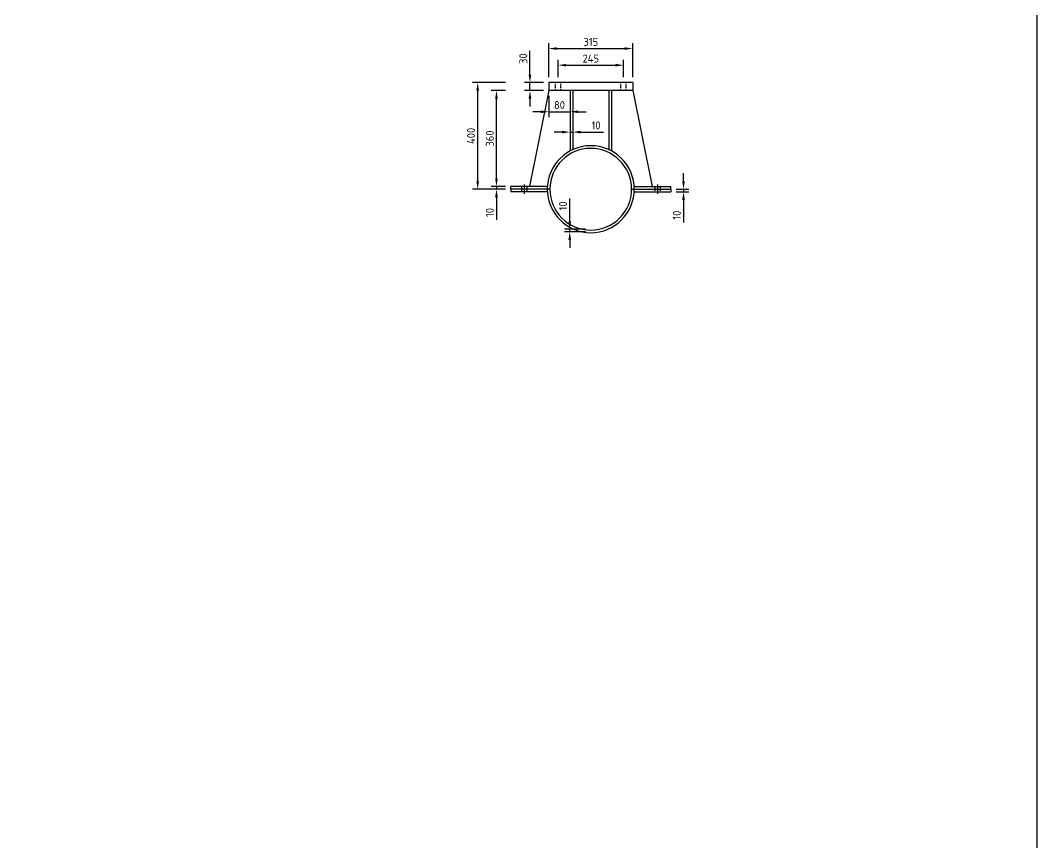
# Model space of a CAD drawing. Header units: millimetres. Extents: x 2537 to 35994, y -14212 to 3650.
# Drawn here: x 32185 to 35994, y -8096 to -5013 of the extents above; entities that cross this region are included whole.
import ezdxf

# ---------------------------------------------------------------- set-up
doc = ezdxf.new("R2010")
doc.units = ezdxf.units.MM
doc.linetypes.add('CENTER', pattern=[50.8, 31.75, -6.35, 6.35, -6.35])
doc.linetypes.add('HIDDEN', pattern=[9.525, 6.35, -3.175])
doc.styles.get("Standard").update_dxf_attribs({"font": 'tssdeng.shx'})
doc.dimstyles.new('ISO-25', dxfattribs={"dimtxt": 50, "dimasz": 30, "dimexe": 20, "dimexo": 20, "dimgap": 10, "dimtad": 1, "dimlfac": 0.1, "dimdsep": 46, "dimtxsty": 'Standard', "dimcen": 30, "dimadec": 0, "dimazin": 0, "dimtfac": 1, "dimtmove": 0, "dimatfit": 3, "dimfxl": 0, "dimarcsym": 0})

# ---------------------------------------------------------------- blocks, each defined once
blk = doc.blocks.new('*D292')
at = {"color": 0, "lineweight": -2, "transparency": 16777216}
for p, q in [((34670.2, -5616.2), (34670.2, -5586.2)), ((34642.6, -5646.2), (34690.2, -5646.2)), ((34642.6, -5656.2), (34690.2, -5656.2)), ((34670.2, -5646.2), (34670.2, -5656.2)), ((34670.2, -5686.2), (34670.2, -5770.8))]:
    blk.add_line(p, q, dxfattribs=at)
at = {"color": 0, "transparency": 16777216}
for points in [[(34665.2, -5616.2), (34675.2, -5616.2), (34670.2, -5646.2)], [(34665.2, -5686.2), (34675.2, -5686.2), (34670.2, -5656.2)]]:
    blk.add_solid(points, dxfattribs=at)
at = {"layer": 'Defpoints', "color": 0, "transparency": 16777216}
for p in [(34622.6, -5646.2), (34622.6, -5656.2), (34670.2, -5656.2)]:
    blk.add_point(p, dxfattribs=at)
at = {"color": 0, "transparency": 16777216, "insert": (34645.2, -5743.5), "char_height": 30, "attachment_point": 5, "rotation": 90}
blk.add_mtext('10', dxfattribs=at)
blk = doc.blocks.new('*D285')
at = {"color": 0, "lineweight": -2, "transparency": 16777216}
for p, q in [((34243.8, -5766.2), (34243.8, -5681.6)), ((34302.6, -5796.2), (34223.8, -5796.2)), ((34302.6, -5806.2), (34223.8, -5806.2)), ((34243.8, -5806.2), (34243.8, -5796.2)), ((34243.8, -5836.2), (34243.8, -5866.2))]:
    blk.add_line(p, q, dxfattribs=at)
at = {"color": 0, "transparency": 16777216}
for points in [[(34238.8, -5766.2), (34248.8, -5766.2), (34243.8, -5796.2)], [(34238.8, -5836.2), (34248.8, -5836.2), (34243.8, -5806.2)]]:
    blk.add_solid(points, dxfattribs=at)
at = {"layer": 'Defpoints', "color": 0, "transparency": 16777216}
for p in [(34243.8, -5806.2), (34322.6, -5796.2), (34322.6, -5806.2)]:
    blk.add_point(p, dxfattribs=at)
at = {"color": 0, "transparency": 16777216, "insert": (34218.8, -5708.9), "char_height": 30, "attachment_point": 5, "rotation": 90}
blk.add_mtext('10', dxfattribs=at)
blk = doc.blocks.new('*D297')
at = {"color": 0, "lineweight": -2, "transparency": 16777216}
for p, q in [((33969.2, -5606.2), (33969.2, -5576.2)), ((34002.6, -5636.2), (33949.2, -5636.2)), ((33969.2, -5636.2), (33969.2, -5646.2)), ((34002.6, -5646.2), (33949.2, -5646.2)), ((33969.2, -5676.2), (33969.2, -5760.8))]:
    blk.add_line(p, q, dxfattribs=at)
at = {"color": 0, "transparency": 16777216}
for points in [[(33964.2, -5606.2), (33974.2, -5606.2), (33969.2, -5636.2)], [(33964.2, -5676.2), (33974.2, -5676.2), (33969.2, -5646.2)]]:
    blk.add_solid(points, dxfattribs=at)
at = {"layer": 'Defpoints', "color": 0, "transparency": 16777216}
for p in [(33969.2, -5636.2), (34022.6, -5636.2), (34022.6, -5646.2)]:
    blk.add_point(p, dxfattribs=at)
at = {"color": 0, "transparency": 16777216, "insert": (33944.2, -5733.5), "char_height": 30, "attachment_point": 5, "rotation": 90}
blk.add_mtext('10', dxfattribs=at)
blk = doc.blocks.new('*D298')
at = {"color": 0, "lineweight": -2, "transparency": 16777216}
for p, q in [((34165.1, -5226.2), (34165.1, -5098.8)), ((34480.1, -5226.2), (34480.1, -5098.8)), ((34195.1, -5118.8), (34450.1, -5118.8))]:
    blk.add_line(p, q, dxfattribs=at)
at = {"color": 0, "transparency": 16777216}
for points in [[(34195.1, -5113.8), (34195.1, -5123.8), (34165.1, -5118.8)], [(34450.1, -5113.8), (34450.1, -5123.8), (34480.1, -5118.8)]]:
    blk.add_solid(points, dxfattribs=at)
at = {"layer": 'Defpoints', "color": 0, "transparency": 16777216}
for p in [(34480.1, -5118.8), (34165.1, -5246.2), (34480.1, -5246.2)]:
    blk.add_point(p, dxfattribs=at)
at = {"color": 0, "transparency": 16777216, "insert": (34322.6, -5093.8), "char_height": 30, "attachment_point": 5}
blk.add_mtext('315', dxfattribs=at)
blk = doc.blocks.new('*D299')
at = {"color": 0, "lineweight": -2, "transparency": 16777216}
for p, q in [((34094.6, -5216.2), (34094.6, -5127)), ((34145.1, -5246.2), (34074.6, -5246.2)), ((34094.6, -5276.2), (34094.6, -5246.2)), ((34145.1, -5276.2), (34074.6, -5276.2)), ((34094.6, -5306.2), (34094.6, -5336.2))]:
    blk.add_line(p, q, dxfattribs=at)
at = {"color": 0, "transparency": 16777216}
for points in [[(34089.6, -5216.2), (34099.6, -5216.2), (34094.6, -5246.2)], [(34089.6, -5306.2), (34099.6, -5306.2), (34094.6, -5276.2)]]:
    blk.add_solid(points, dxfattribs=at)
at = {"layer": 'Defpoints', "color": 0, "transparency": 16777216}
for p in [(34094.6, -5246.2), (34165.1, -5246.2), (34165.1, -5276.2)]:
    blk.add_point(p, dxfattribs=at)
at = {"color": 0, "transparency": 16777216, "insert": (34069.6, -5156.6), "char_height": 30, "attachment_point": 5, "rotation": 90}
blk.add_mtext('30', dxfattribs=at)
blk = doc.blocks.new('*D300')
at = {"color": 0, "lineweight": -2, "transparency": 16777216}
for p, q in [((34245.1, -5406.9), (34245.1, -5452.1)), ((34255.1, -5406.9), (34255.1, -5452.1)), ((34215.1, -5432.1), (34185.1, -5432.1)), ((34245.1, -5432.1), (34255.1, -5432.1)), ((34285.1, -5432.1), (34369.7, -5432.1))]:
    blk.add_line(p, q, dxfattribs=at)
at = {"color": 0, "transparency": 16777216}
for points in [[(34215.1, -5427.1), (34215.1, -5437.1), (34245.1, -5432.1)], [(34285.1, -5427.1), (34285.1, -5437.1), (34255.1, -5432.1)]]:
    blk.add_solid(points, dxfattribs=at)
at = {"layer": 'Defpoints', "color": 0, "transparency": 16777216}
for p in [(34245.1, -5386.9), (34255.1, -5386.9), (34255.1, -5432.1)]:
    blk.add_point(p, dxfattribs=at)
at = {"color": 0, "transparency": 16777216, "insert": (34342.4, -5407.1), "char_height": 30, "attachment_point": 5}
blk.add_mtext('10', dxfattribs=at)
blk = doc.blocks.new('*D283')
at = {"color": 0, "lineweight": -2, "transparency": 16777216}
for p, q in [((34200.1, -5226.2), (34200.1, -5161.2)), ((34445.1, -5226.2), (34445.1, -5161.2)), ((34230.1, -5181.2), (34415.1, -5181.2))]:
    blk.add_line(p, q, dxfattribs=at)
at = {"color": 0, "transparency": 16777216}
for points in [[(34230.1, -5176.2), (34230.1, -5186.2), (34200.1, -5181.2)], [(34415.1, -5176.2), (34415.1, -5186.2), (34445.1, -5181.2)]]:
    blk.add_solid(points, dxfattribs=at)
at = {"layer": 'Defpoints', "color": 0, "transparency": 16777216}
for p in [(34445.1, -5181.2), (34200.1, -5246.2), (34445.1, -5246.2)]:
    blk.add_point(p, dxfattribs=at)
at = {"color": 0, "transparency": 16777216, "insert": (34322.6, -5156.2), "char_height": 30, "attachment_point": 5}
blk.add_mtext('245', dxfattribs=at)
blk = doc.blocks.new('*D291')
at = {"color": 0, "lineweight": -2, "transparency": 16777216}
for p, q in [((34165.1, -5296.2), (34165.1, -5375.7)), ((34245.1, -5296.2), (34245.1, -5375.7)), ((34135.1, -5355.7), (34105.1, -5355.7)), ((34165.1, -5355.7), (34245.1, -5355.7)), ((34275.1, -5355.7), (34305.1, -5355.7))]:
    blk.add_line(p, q, dxfattribs=at)
at = {"color": 0, "transparency": 16777216}
for points in [[(34135.1, -5350.7), (34135.1, -5360.7), (34165.1, -5355.7)], [(34275.1, -5350.7), (34275.1, -5360.7), (34245.1, -5355.7)]]:
    blk.add_solid(points, dxfattribs=at)
at = {"layer": 'Defpoints', "color": 0, "transparency": 16777216}
for p in [(34165.1, -5276.2), (34245.1, -5276.2), (34245.1, -5355.7)]:
    blk.add_point(p, dxfattribs=at)
at = {"color": 0, "transparency": 16777216, "insert": (34205.1, -5330.7), "char_height": 30, "attachment_point": 5}
blk.add_mtext('80', dxfattribs=at)
blk = doc.blocks.new('*D310')
at = {"color": 0, "lineweight": -2, "transparency": 16777216}
for p, q in [((34002.6, -5246.2), (33878.8, -5246.2)), ((33898.8, -5616.2), (33898.8, -5276.2)), ((34002.6, -5646.2), (33878.8, -5646.2))]:
    blk.add_line(p, q, dxfattribs=at)
at = {"color": 0, "transparency": 16777216}
for points in [[(33893.8, -5276.2), (33903.8, -5276.2), (33898.8, -5246.2)], [(33893.8, -5616.2), (33903.8, -5616.2), (33898.8, -5646.2)]]:
    blk.add_solid(points, dxfattribs=at)
at = {"layer": 'Defpoints', "color": 0, "transparency": 16777216}
for p in [(33898.8, -5246.2), (34022.6, -5246.2), (34022.6, -5646.2)]:
    blk.add_point(p, dxfattribs=at)
at = {"color": 0, "transparency": 16777216, "insert": (33873.8, -5446.2), "char_height": 30, "attachment_point": 5, "rotation": 90}
blk.add_mtext('400', dxfattribs=at)
blk = doc.blocks.new('*D311')
at = {"color": 0, "lineweight": -2, "transparency": 16777216}
for p, q in [((34002.6, -5276.2), (33949.2, -5276.2)), ((33969.2, -5606.2), (33969.2, -5306.2)), ((34002.6, -5636.2), (33949.2, -5636.2))]:
    blk.add_line(p, q, dxfattribs=at)
at = {"color": 0, "transparency": 16777216}
for points in [[(33964.2, -5306.2), (33974.2, -5306.2), (33969.2, -5276.2)], [(33964.2, -5606.2), (33974.2, -5606.2), (33969.2, -5636.2)]]:
    blk.add_solid(points, dxfattribs=at)
at = {"layer": 'Defpoints', "color": 0, "transparency": 16777216}
for p in [(33969.2, -5276.2), (34022.6, -5276.2), (34022.6, -5636.2)]:
    blk.add_point(p, dxfattribs=at)
at = {"color": 0, "transparency": 16777216, "insert": (33944.2, -5456.2), "char_height": 30, "attachment_point": 5, "rotation": 90}
blk.add_mtext('360', dxfattribs=at)

msp = doc.modelspace()

# ---------------------------------------------------------------- linework, layer by layer
for p, q in [((34480.052, -5246.188), (34165.052, -5246.188)), ((34165.052, -5246.188), (34165.052, -5276.188)), ((34480.052, -5246.188), (34480.052, -5276.188)), ((34165.052, -5276.188), (34092.552, -5636.188)), ((34480.052, -5276.188), (34165.052, -5276.188)), ((34245.052, -5276.188), (34245.052, -5502.791)), ((34255.052, -5276.188), (34255.052, -5497.821)), ((34390.052, -5276.188), (34390.052, -5497.821)), ((34400.052, -5276.188), (34400.052, -5502.791)), ((34480.052, -5276.188), (34552.552, -5636.188)), ((34159.859, -5636.188), (34022.552, -5636.188)), ((34022.552, -5646.188), (34022.552, -5636.188)), ((34062.552, -5636.188), (34062.552, -5646.188)), ((34072.552, -5628.188), (34072.552, -5654.188)), ((34082.552, -5636.188), (34082.552, -5646.188)), ((34485.245, -5636.188), (34622.552, -5636.188)), ((34562.552, -5636.188), (34562.552, -5646.188)), ((34572.552, -5628.188), (34572.552, -5654.188)), ((34582.552, -5636.188), (34582.552, -5646.188)), ((34622.552, -5646.188), (34622.552, -5636.188)), ((34169.552, -5646.188), (34022.552, -5646.188)), ((34022.552, -5646.188), (34022.552, -5656.188)), ((34169.552, -5646.188), (34022.552, -5646.188)), ((34159.859, -5656.188), (34022.552, -5656.188)), ((34475.552, -5646.188), (34622.552, -5646.188)), ((34475.552, -5646.188), (34622.552, -5646.188)), ((34485.245, -5656.188), (34622.552, -5656.188)), ((34622.552, -5646.188), (34622.552, -5656.188))]:
    msp.add_line(p, q)
at = {"linetype": 'HIDDEN'}
for p, q in [((34190.052, -5276.188), (34190.052, -5246.188)), ((34210.052, -5276.188), (34210.052, -5246.188)), ((34435.052, -5276.188), (34435.052, -5246.188)), ((34435.052, -5276.188), (34435.052, -5246.188)), ((34455.052, -5276.188), (34455.052, -5246.188)), ((34062.552, -5646.188), (34062.552, -5656.188)), ((34082.552, -5646.188), (34082.552, -5656.188)), ((34562.552, -5646.188), (34562.552, -5656.188)), ((34582.552, -5646.188), (34582.552, -5656.188))]:
    msp.add_line(p, q, dxfattribs=at)
at = {"linetype": 'CENTER', "ltscale": 0.3}
for p, q in [((34072.552, -5638.188), (34072.552, -5664.188)), ((34572.552, -5638.188), (34572.552, -5664.188))]:
    msp.add_line(p, q, dxfattribs=at)
msp.add_lwpolyline([(11258.192, -1980.464), (35993.698, -1980.464), (35993.698, -14212.343), (11258.192, -14212.343)], close=True)
for radius, start, end in [(163, 0, 180), (153, 0, 180), (163, 180, 0), (153, 180, 0)]:
    msp.add_arc((34322.552, -5646.188), radius, start, end)

# ---------------------------------------------------------------- dimensions: what is measured, and where the dimension line sits
for base, p1, p2, picture, middle in [((34480.052, -5118.752), (34165.052, -5246.188), (34480.052, -5246.188), '*D298', (34322.552, -5093.752)), ((34245.052, -5355.651), (34165.052, -5276.188), (34245.052, -5276.188), '*D291', (34205.052, -5330.651)), ((34255.052, -5432.077), (34245.052, -5386.928), (34255.052, -5386.928), '*D300', (34342.36, -5407.077))]:
    dim = msp.add_linear_dim(base=base, p1=p1, p2=p2, dimstyle='ISO-25', override={"dimtxt": 30, "dimlfac": 1})
    dim.commit()
    dim.dimension.update_dxf_attribs({"geometry": picture, "text_midpoint": middle})
for base, p1, p2, angle, picture, middle in [((34094.557, -5246.188), (34165.052, -5276.188), (34165.052, -5246.188), 90, '*D299', (34069.557, -5156.572)), ((34445.052, -5181.163), (34200.052, -5246.188), (34445.052, -5246.188), 180, '*D283', (34322.552, -5156.163)), ((33898.757, -5246.188), (34022.552, -5646.188), (34022.552, -5246.188), 90, '*D310', (33873.757, -5446.188)), ((33969.199, -5276.188), (34022.552, -5636.188), (34022.552, -5276.188), 90, '*D311', (33944.199, -5456.188)), ((34670.2, -5656.188), (34622.552, -5646.188), (34622.552, -5656.188), 90, '*D292', (34645.2, -5743.496))]:
    dim = msp.add_linear_dim(base=base, p1=p1, p2=p2, angle=angle, dimstyle='ISO-25', override={"dimtxt": 30, "dimlfac": 1})
    dim.commit()
    dim.dimension.update_dxf_attribs({"geometry": picture, "text_midpoint": middle})
for base, p1, p2, picture, middle in [((33969.199, -5636.188), (34022.552, -5646.188), (34022.552, -5636.188), '*D297', (33969.199, -5733.496)), ((34243.779, -5806.188), (34322.552, -5796.188), (34322.552, -5806.188), '*D285', (34243.779, -5708.88))]:
    dim = msp.add_linear_dim(base=base, p1=p1, p2=p2, angle=90, dimstyle='ISO-25', override={"dimtxt": 30, "dimlfac": 1})
    dim.commit()
    dim.dimension.update_dxf_attribs({"geometry": picture, "text_midpoint": middle, "dimtype": 160})

doc.saveas('drawing.dxf')
